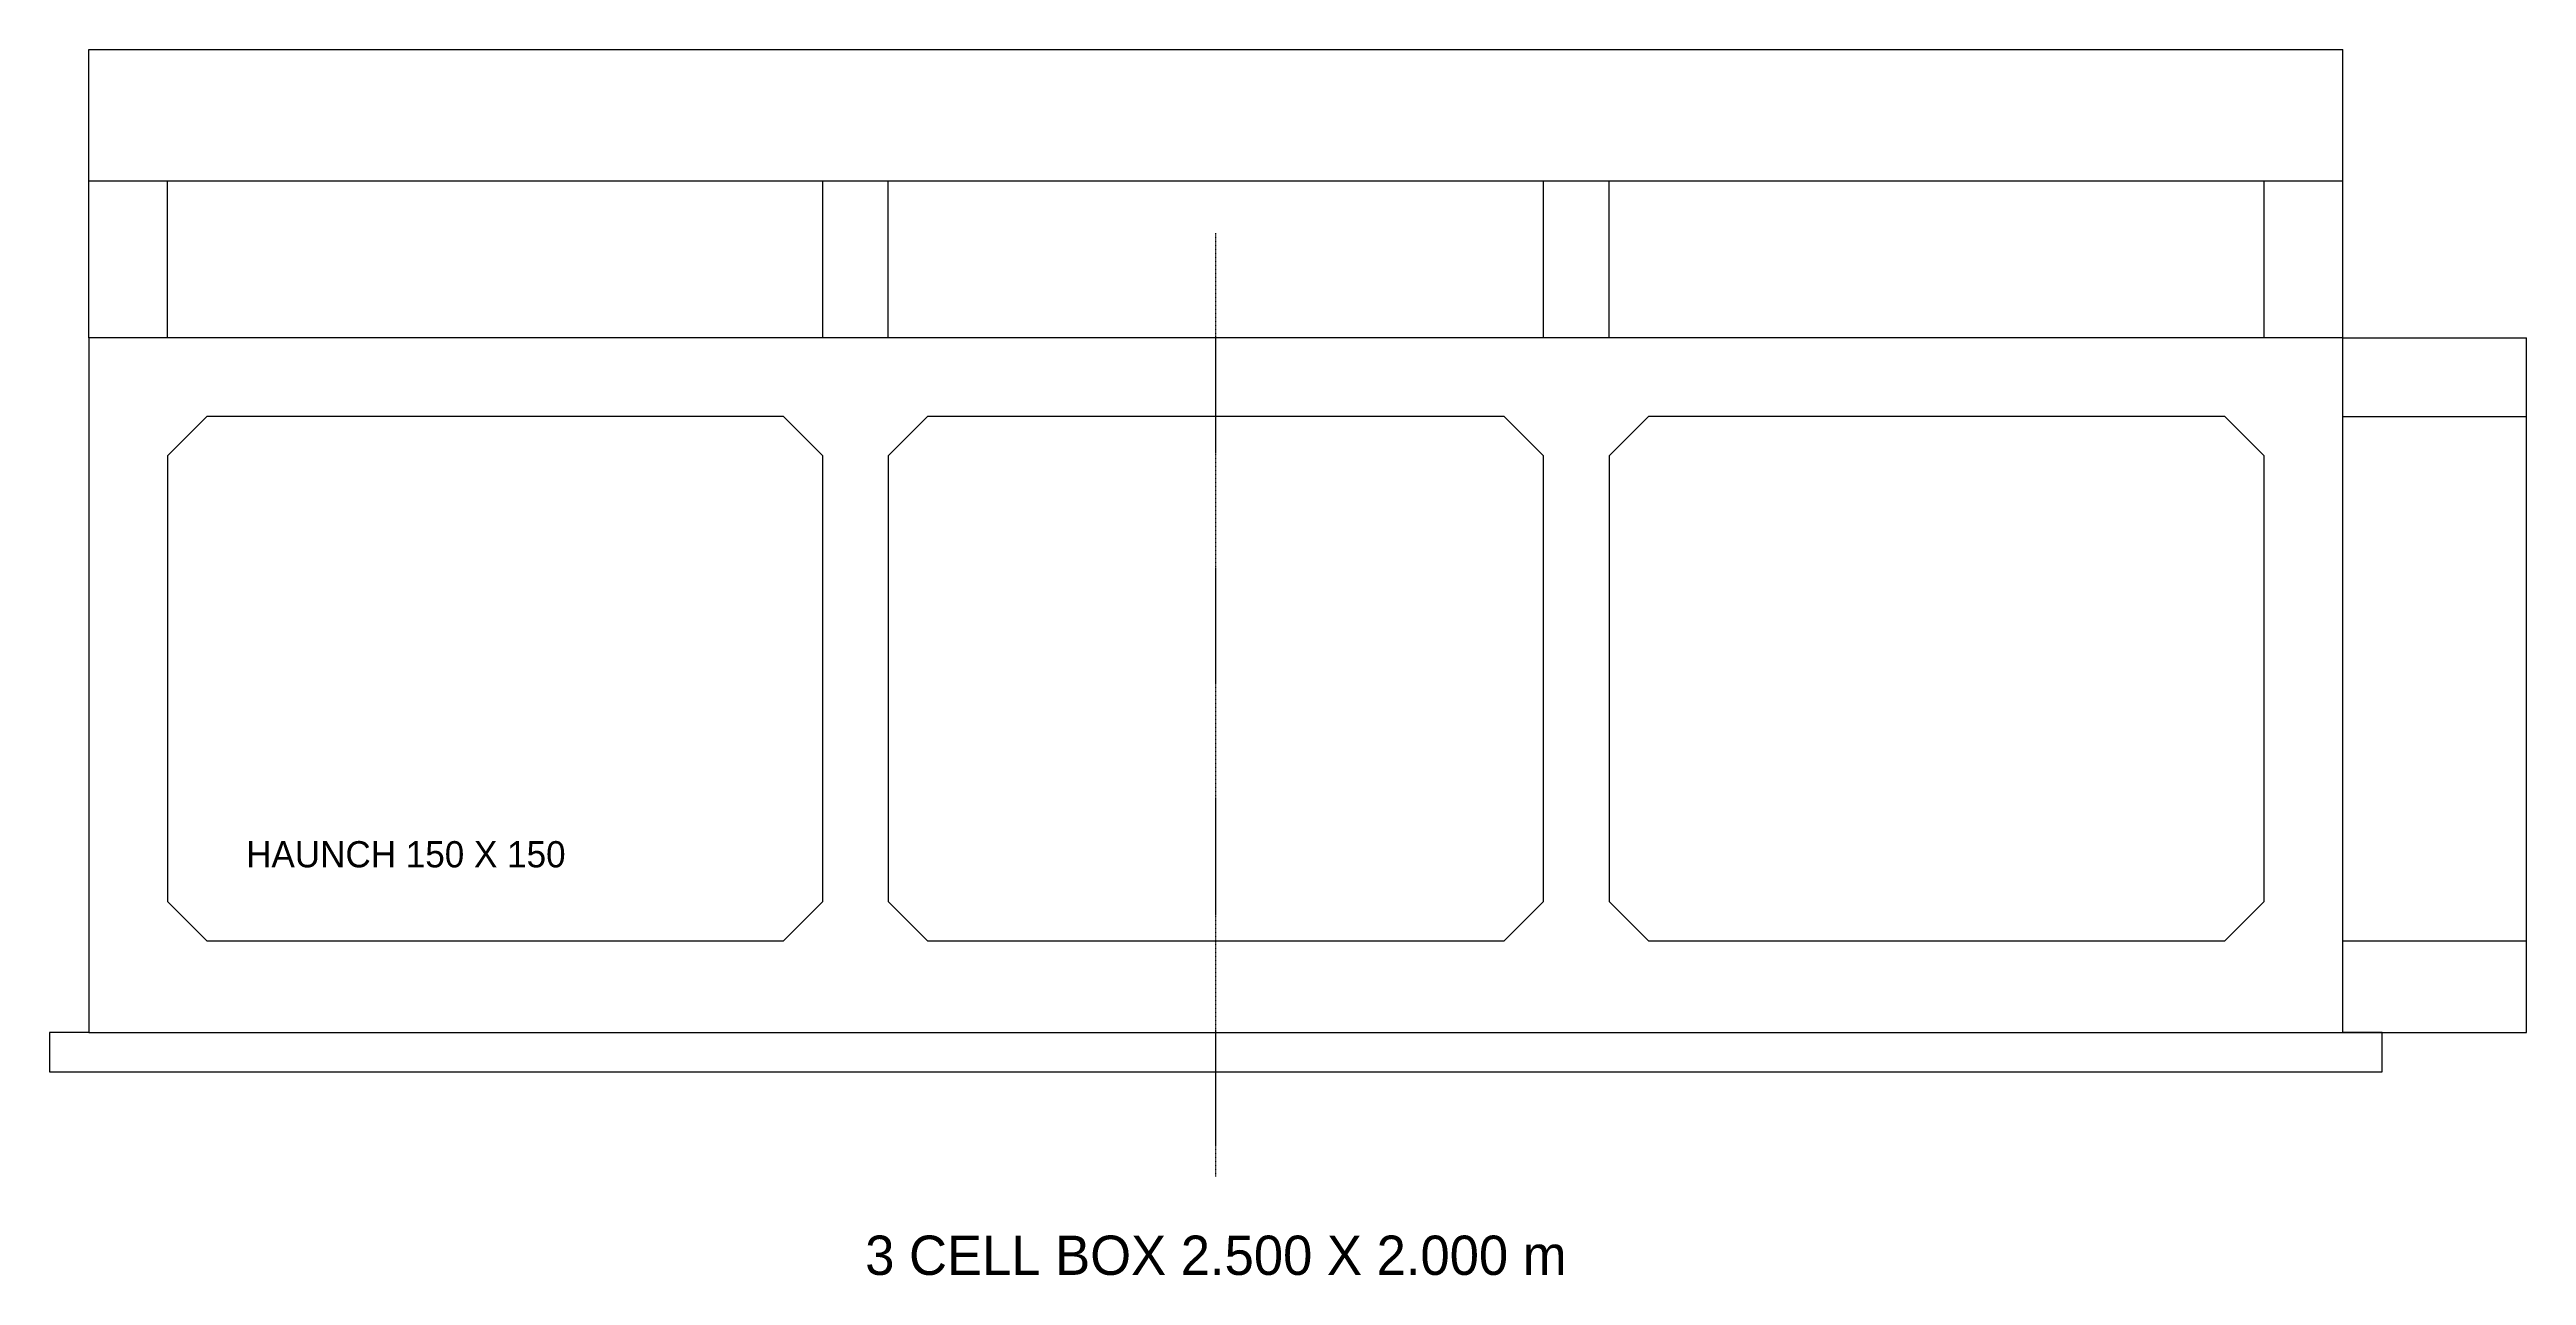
# Model space of a CAD drawing. Header units: millimetres. Extents: x -150 to 9300, y -927 to 3750.
import ezdxf
from ezdxf.enums import TextEntityAlignment as Align

# ---------------------------------------------------------------- set-up
doc = ezdxf.new("R2010")
doc.units = ezdxf.units.MM
doc.linetypes.add('CENTER', pattern=[5.08, 3.175, -0.635, 0.635, -0.635])
for name, color, linetype in [('CENTRE', 7, 'CENTER'), ('DIM', 7, 'Continuous'), ('STRUCTURE', 7, 'Continuous'), ('TEXT', 7, 'Continuous')]:
    doc.layers.add(name, color=color, linetype=linetype)
doc.styles.add('OpenSansCondensed-Light', font='OpenSansCondensed-Light.ttf')
doc.dimstyles.new('EZDXF', dxfattribs={"dimtxt": 0.25, "dimasz": 0.175, "dimexe": 0.375, "dimexo": 0.125, "dimgap": 0.1, "dimtad": 1, "dimlfac": 100, "dimzin": 12, "dimdsep": 46, "dimtxsty": 'OpenSansCondensed-Light', "dimblk": 'ARCHTICK', "dimcen": 2.5, "dimazin": 3, "dimtfac": 0.5, "dimtmove": 2, "dimatfit": 3})

# ---------------------------------------------------------------- blocks, each defined once
blk = doc.blocks.new('_ARCHTICK')
at = {"color": 0, "linetype": 'BYBLOCK', "const_width": 0.15}
blk.add_lwpolyline([(-0.5, -0.5), (0.5, 0.5)], dxfattribs=at)

msp = doc.modelspace()

# ---------------------------------------------------------------- linework, layer by layer
at = {"layer": 'CENTRE'}
msp.add_line((4300, -550), (4300, 3050), dxfattribs=at)
at = {"layer": 'STRUCTURE'}
for p, q in [((8600, 2650), (0, 2650)), ((0, 2650), (0, 0)), ((8600, 0), (8600, 2650)), ((450, 2350), (300, 2200)), ((2650, 2350), (450, 2350)), ((2800, 2200), (2650, 2350)), ((3200, 2350), (3050, 2200)), ((5400, 2350), (3200, 2350)), ((5550, 2200), (5400, 2350)), ((5950, 2350), (5800, 2200)), ((8150, 2350), (5950, 2350)), ((8300, 2200), (8150, 2350)), ((300, 2200), (300, 500)), ((2800, 500), (2800, 2200)), ((3050, 2200), (3050, 500)), ((5550, 500), (5550, 2200)), ((5800, 2200), (5800, 500)), ((8300, 500), (8300, 2200)), ((300, 500), (450, 350)), ((2650, 350), (2800, 500)), ((3050, 500), (3200, 350)), ((5400, 350), (5550, 500)), ((5800, 500), (5950, 350)), ((8150, 350), (8300, 500)), ((450, 350), (2650, 350)), ((3200, 350), (5400, 350)), ((5950, 350), (8150, 350)), ((-150, 0), (-150, -150)), ((0, 0), (-150, 0)), ((0, 0), (8600, 0)), ((8750, 0), (8600, 0)), ((8750, -150), (8750, 0)), ((-150, -150), (8750, -150))]:
    msp.add_line(p, q, dxfattribs=at)

# ---------------------------------------------------------------- texts
at = {"layer": 'TEXT'}
msp.add_text('HAUNCH 150 X 150', height=100, dxfattribs=at).set_placement((600, 600), align=Align.BOTTOM_LEFT)
msp.add_text('3 CELL BOX 2.500 X 2.000 m', height=150, dxfattribs=at).set_placement((4300, -850), align=Align.MIDDLE_CENTER)

# ---------------------------------------------------------------- dimensions: what is measured, and where the dimension line sits
at = {"layer": 'DIM'}
for base, p1, p2 in [((0, 3750), (0, 2650), (8600, 2650)), ((0, 3250), (0, 2650), (300, 2650)), ((300, 3250), (300, 2650), (2800, 2650)), ((2800, 3250), (2800, 2650), (3050, 2650)), ((3050, 3250), (3050, 2650), (5550, 2650)), ((5550, 3250), (5550, 2650), (5800, 2650)), ((5800, 3250), (5800, 2650), (8300, 2650)), ((8300, 3250), (8300, 2650), (8600, 2650))]:
    msp.add_linear_dim(base=base, p1=p1, p2=p2, dimstyle='EZDXF', dxfattribs=at).render()
for base, p1, p2 in [((9300, 2350), (8600, 2350), (8600, 2650)), ((9300, 350), (8600, 350), (8600, 2350)), ((9300, 0), (8600, 0), (8600, 350))]:
    msp.add_linear_dim(base=base, p1=p1, p2=p2, angle=90, dimstyle='EZDXF', dxfattribs=at).render()

doc.saveas('drawing.dxf')
